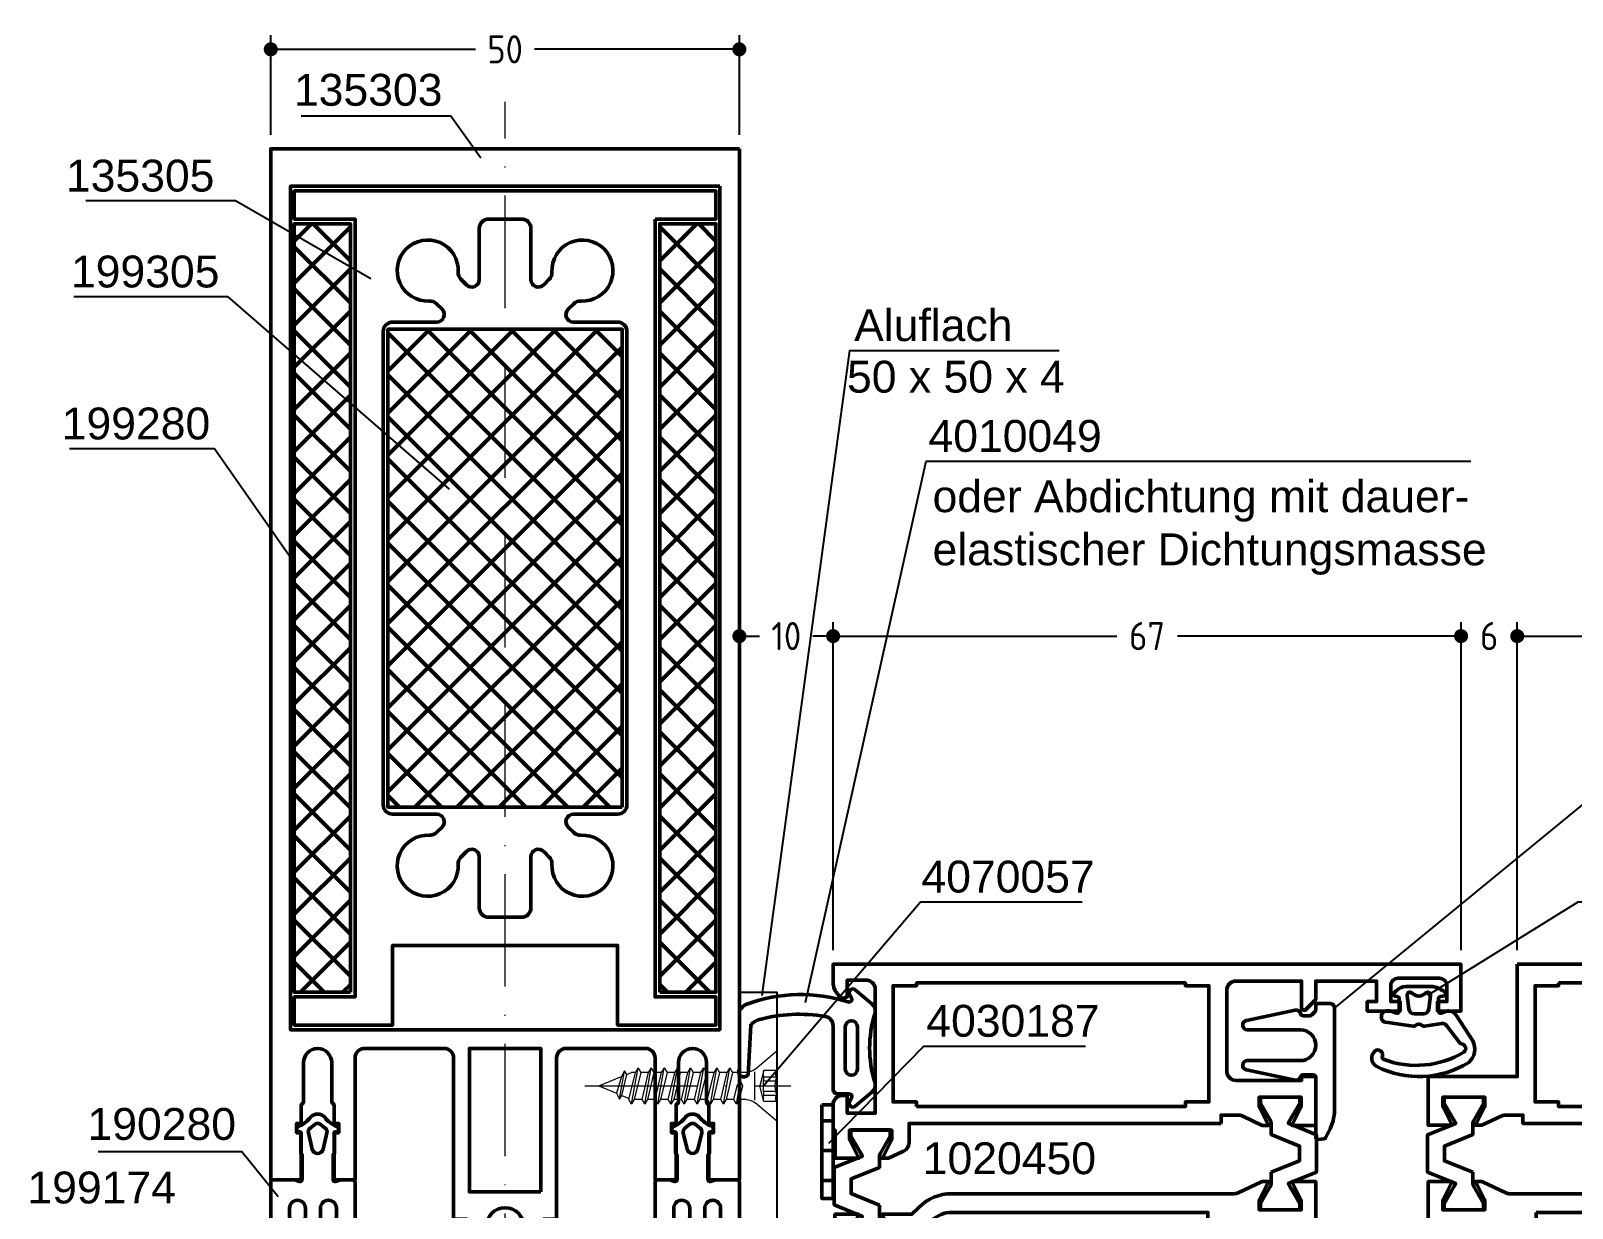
# Model space of a CAD drawing. Header units: millimetres. Extents: x -61 to 224, y -84 to 139.
# Drawn here: x -50.6 to 113.9, y 13 to 138.6 of the extents above; entities that cross this region are included whole.
import ezdxf
from ezdxf.enums import TextEntityAlignment as Align

# ---------------------------------------------------------------- set-up
doc = ezdxf.new("R2010")
doc.units = ezdxf.units.MM
for name, pattern in [('ACAD_ISO10W100', [18, 12, -3, 0, -3]), ('AUSGEZOGEN', [0]), ('HIDDEN2', [4.7625, 3.175, -1.5875])]:
    doc.linetypes.add(name, pattern=pattern)
doc.layers.get('0').update_dxf_attribs({"linetype": 'CONTINUOUS'})
doc.layers.get('Defpoints').update_dxf_attribs({"linetype": 'CONTINUOUS'})
for name, color, linetype, lineweight in [('AM_5', 3, 'CONTINUOUS', 25), ('AM_C', 50, 'CONTINUOUS', 50), ('AM_S', 80, 'CONTINUOUS', 50), ('Cent3', 70, 'ACAD_ISO10W100', 18), ('CHide3', 70, 'HIDDEN2', 18), ('Cont2', 2, 'CONTINUOUS', 25), ('Cont3', 70, 'CONTINUOUS', 18)]:
    doc.layers.add(name, color=color, linetype=linetype, lineweight=lineweight)
doc.layers.add('WBC-GER-ENG', color=7, linetype='AUSGEZOGEN')
doc.styles.add('HBS_DIMTEXTSTYLE', font='isocp.shx')
doc.styles.add('SWISSL', font='swissl.ttf')
doc.dimstyles.new('Konstruktionsschnitt 1-1$0', dxfattribs={"dimtxt": 3, "dimasz": 1.5, "dimexe": 1.5, "dimexo": 1.5, "dimgap": 1.5, "dimtad": 0, "dimdsep": 46, "dimtxsty": 'HBS_DIMTEXTSTYLE', "dimblk": 'PUNKT', "dimcen": 0, "dimclrd": 3, "dimclre": 3, "dimclrt": 2, "dimadec": 1, "dimazin": 2, "dimtfac": 0.7, "dimtofl": 0, "dimtmove": 0, "dimatfit": 3, "dimfxl": 0, "dimtolj": 1, "dimtzin": 0, "dimarcsym": 0})

# ---------------------------------------------------------------- blocks, each defined once
blk = doc.blocks.new('WI190280')
for points in [[(-6.09, 0, -0.258199), (-7.78, 0.94, 0.752939), (-10, 0.3), (-10, -3.8, 0.414214), (-8, -5.8, -0.961648), (-7.96, -6.8, 0.233259), (-8.34, -7.02), (-8.6, -10.55, -1.005729), (-9, -10.55), (-9, -9.03, 1), (-10, -9.03), (-10, -10.25, 0.897967), (-7.03, -10.57, -0.35262), (-5.08, -9), (-0.3, -9, 0.414214), (0, -8.7), (0, -7.43), (-0.19, -6.92, -0.520293), (0, -6.65), (2.66, -6.65), (2.8, -6.8), (4.8, -6.8, -0.596289), (5.09, -6.85), (5.09, -6.95, 0.847054), (5.67, -7.05, -0.130361), (6.67, -5.75, 0.439074), (6.7, -4.28, -0.133324), (5.68, -2.95, 0.847054), (5.1, -3.05), (5.1, -3.15, -0.577816), (4.8, -3.2), (2.8, -3.2), (2.65, -3.35), (0, -3.35, -0.52048), (-0.19, -3.08), (0, -2.56), (0, -0.3, 0.414214), (-0.3, 0), (-6.09, 0)], [(-7, -1.59, 0.322155), (-7.34, -1.12, -0.284723), (-8.6, 0.4, 1), (-9.2, 0.4), (-9.2, -3.37, 0.227309), (-8.11, -4.34, 0.537319), (-7, -3.6), (-7, -1.59)], [(-3.05, -2), (-3.95, -2, 1), (-3.95, -3.7), (-3.05, -3.7, 1), (-3.05, -2)], [(3.27, -5.58), (5, -5.99, 0.29188), (5.51, -5.81), (5.9, -5.31, 0.344328), (5.9, -4.69), (5.51, -4.19, 0.29188), (5, -4.01), (3.27, -4.42, 0.794214), (3.27, -5.58)], [(-3.05, -5.3, -1), (-3.05, -7), (-3.95, -7, -1), (-3.95, -5.3), (-3.05, -5.3)]]:
    blk.add_lwpolyline(points, format="xyb", close=True)
blk = doc.blocks.new('PUNKT')
at = {"color": 0, "linetype": 'Continuous'}
blk.add_line((-0.5, 0), (-1, 0), dxfattribs=at)
at = {"color": 0, "linetype": 'Continuous', "const_width": 0.5}
blk.add_lwpolyline([(-0.25, 0, 1), (0.25, 0, 1)], format="xyb", close=True, dxfattribs=at)
blk = doc.blocks.new('*D25')
at = {"layer": 'AM_5', "color": 3, "lineweight": -2, "transparency": 16777216}
for p, q in [((25, 40.5), (25, 75.5)), ((35, 40.5), (35, 75.5)), ((26.5, 74), (27.15, 74)), ((33.5, 74), (32.85, 74))]:
    blk.add_line(p, q, dxfattribs=at)
at = {"layer": 'Defpoints', "color": 0, "transparency": 16777216}
for p in [(25, 74), (25, 39), (35, 39)]:
    blk.add_point(p, dxfattribs=at)
at = {"layer": 'AM_5', "color": 3, "lineweight": -2, "transparency": 16777216, "xscale": 1.5, "yscale": 1.5, "zscale": 1.5, "rotation": 180}
blk.add_blockref('PUNKT', (25, 74), dxfattribs=at)
at = {"layer": 'AM_5', "color": 3, "lineweight": -2, "transparency": 16777216, "xscale": 1.5, "yscale": 1.5, "zscale": 1.5}
blk.add_blockref('PUNKT', (35, 74), dxfattribs=at)
at = {"layer": 'AM_5', "color": 2, "transparency": 16777216, "insert": (30, 74), "char_height": 3, "attachment_point": 5, "style": 'HBS_DIMTEXTSTYLE'}
blk.add_mtext('\\A1;10', dxfattribs=at)
blk = doc.blocks.new('*D30')
at = {"layer": 'AM_5', "color": 3, "lineweight": -2, "transparency": 16777216}
for p, q in [((35, 40.5), (35, 75.5)), ((102, 40.5), (102, 75.5)), ((36.5, 74), (65.26, 74)), ((100.5, 74), (71.74, 74))]:
    blk.add_line(p, q, dxfattribs=at)
at = {"layer": 'Defpoints', "color": 0, "transparency": 16777216}
for p in [(102, 74), (35, 39), (102, 39)]:
    blk.add_point(p, dxfattribs=at)
at = {"layer": 'AM_5', "color": 3, "lineweight": -2, "transparency": 16777216, "xscale": 1.5, "yscale": 1.5, "zscale": 1.5, "rotation": 180}
blk.add_blockref('PUNKT', (35, 74), dxfattribs=at)
at = {"layer": 'AM_5', "color": 3, "lineweight": -2, "transparency": 16777216, "xscale": 1.5, "yscale": 1.5, "zscale": 1.5}
blk.add_blockref('PUNKT', (102, 74), dxfattribs=at)
at = {"layer": 'AM_5', "color": 2, "transparency": 16777216, "insert": (68.5, 74), "char_height": 3, "attachment_point": 5, "style": 'HBS_DIMTEXTSTYLE'}
blk.add_mtext('\\A1;67', dxfattribs=at)
blk = doc.blocks.new('*D31')
at = {"layer": 'AM_5', "color": 3, "lineweight": -2, "transparency": 16777216}
for p, q in [((108, 40.5), (108, 75.5)), ((156, 40.5), (156, 75.5)), ((109.5, 74), (128.7, 74)), ((154.5, 74), (135.3, 74))]:
    blk.add_line(p, q, dxfattribs=at)
at = {"layer": 'Defpoints', "color": 0, "transparency": 16777216}
for p in [(156, 74), (108, 39), (156, 39)]:
    blk.add_point(p, dxfattribs=at)
at = {"layer": 'AM_5', "color": 3, "lineweight": -2, "transparency": 16777216, "xscale": 1.5, "yscale": 1.5, "zscale": 1.5, "rotation": 180}
blk.add_blockref('PUNKT', (108, 74), dxfattribs=at)
at = {"layer": 'AM_5', "color": 3, "lineweight": -2, "transparency": 16777216, "xscale": 1.5, "yscale": 1.5, "zscale": 1.5}
blk.add_blockref('PUNKT', (156, 74), dxfattribs=at)
at = {"layer": 'AM_5', "color": 2, "transparency": 16777216, "insert": (132, 74), "char_height": 3, "attachment_point": 5, "style": 'HBS_DIMTEXTSTYLE'}
blk.add_mtext('\\A1;48', dxfattribs=at)
blk = doc.blocks.new('*D32')
at = {"layer": 'AM_5', "color": 3, "lineweight": -2, "transparency": 16777216}
for p, q in [((102, 40.5), (102, 75.5)), ((108, 40.5), (108, 75.5)), ((100.5, 74), (99, 74)), ((109.5, 74), (111, 74))]:
    blk.add_line(p, q, dxfattribs=at)
at = {"layer": 'Defpoints', "color": 0, "transparency": 16777216}
for p in [(102, 74), (102, 39), (108, 39)]:
    blk.add_point(p, dxfattribs=at)
at = {"layer": 'AM_5', "color": 3, "lineweight": -2, "transparency": 16777216, "xscale": 1.5, "yscale": 1.5, "zscale": 1.5}
blk.add_blockref('PUNKT', (102, 74), dxfattribs=at)
at = {"layer": 'AM_5', "color": 3, "lineweight": -2, "transparency": 16777216, "xscale": 1.5, "yscale": 1.5, "zscale": 1.5, "rotation": 180}
blk.add_blockref('PUNKT', (108, 74), dxfattribs=at)
at = {"layer": 'AM_5', "color": 2, "transparency": 16777216, "insert": (105, 74), "char_height": 3, "attachment_point": 5, "style": 'HBS_DIMTEXTSTYLE'}
blk.add_mtext('\\A1;6', dxfattribs=at)
blk = doc.blocks.new('*D34')
at = {"layer": 'AM_5', "color": 3, "lineweight": -2, "transparency": 16777216}
for p, q in [((-25, 127.5), (-25, 138.11)), ((-23.5, 136.61), (-3.15, 136.61)), ((23.5, 136.61), (3.15, 136.61)), ((25, 127.5), (25, 138.11))]:
    blk.add_line(p, q, dxfattribs=at)
at = {"layer": 'Defpoints', "color": 0, "transparency": 16777216}
for p in [(-25, 136.61), (-25, 126), (25, 126)]:
    blk.add_point(p, dxfattribs=at)
at = {"layer": 'AM_5', "color": 3, "lineweight": -2, "transparency": 16777216, "xscale": 1.5, "yscale": 1.5, "zscale": 1.5, "rotation": 180}
blk.add_blockref('PUNKT', (-25, 136.61), dxfattribs=at)
at = {"layer": 'AM_5', "color": 3, "lineweight": -2, "transparency": 16777216, "xscale": 1.5, "yscale": 1.5, "zscale": 1.5}
blk.add_blockref('PUNKT', (25, 136.61), dxfattribs=at)
at = {"layer": 'AM_5', "color": 2, "transparency": 16777216, "insert": (0, 136.61), "char_height": 3, "attachment_point": 5, "style": 'HBS_DIMTEXTSTYLE'}
blk.add_mtext('\\A1;50', dxfattribs=at)
blk = doc.blocks.new('WI199280')
h = blk.add_hatch()
h.set_pattern_fill('ANSI37', color=256, scale=2, angle=90, style=0)
h.set_pattern_definition([(135, (-274.2552, 852.2282), (-2.245064, -2.245064), []), (225, (-274.2552, 852.2282), (2.245064, -2.245064), [])])
h.paths.add_polyline_path([(0, 41), (-6, 41), (-6, -41), (0, -41)])
blk.add_lwpolyline([(0, -41), (0, 41), (-6, 41), (-6, -41)], close=True)
blk = doc.blocks.new('WI135003')
blk.add_lwpolyline([(-25, 126), (25, 126), (25, 16), (21.75, 16), (21.75, 21), (22.25, 21), (22.25, 22), (21.75, 22), (21.75, 24), (21.5, 24.25), (21.5, 28.5, 1), (18.5, 28.5), (18.5, 24.25), (18.25, 24), (18.25, 22), (17.75, 22), (17.75, 21), (18.25, 21), (18.25, 16), (16, 16), (16, 29, 0.414214), (15, 30), (6.5, 30, 0.414214), (5.5, 29), (5.5, 11.8), (4.1, 11.8), (4.1, 9.28), (4.58, 8.8), (4.1, 8.32), (4.1, 7.88), (4.58, 7.4), (4.1, 6.92), (4.1, 6.48), (4.54, 6.05), (4.1, 5), (4.1, 0), (2, 0), (2, 11, 1), (-2, 11), (-2, 0), (-4.1, 0), (-4.1, 5), (-4.54, 6.05), (-4.1, 6.48), (-4.1, 6.92), (-4.58, 7.4), (-4.1, 7.88), (-4.1, 8.32), (-4.58, 8.8), (-4.1, 9.28), (-4.1, 11.8), (-5.5, 11.8), (-5.5, 29, 0.414214), (-6.5, 30), (-15, 30, 0.414214), (-16, 29), (-16, 16), (-18.25, 16), (-18.25, 21), (-17.75, 21), (-17.75, 22), (-18.25, 22), (-18.25, 24), (-18.5, 24.25), (-18.5, 28.5, 1), (-21.5, 28.5), (-21.5, 24.25), (-21.75, 24), (-21.75, 22), (-22.25, 22), (-22.25, 21), (-21.75, 21), (-21.75, 16), (-25, 16), (-25, 126)], format="xyb", close=True)
for points in [[(-22.9, 122), (22.9, 122), (22.9, 32), (-22.9, 32), (-22.9, 122)], [(-3.8, 14.7), (3.8, 14.7), (3.8, 30), (-3.8, 30), (-3.8, 14.7)]]:
    blk.add_lwpolyline(points, close=True)
blk = doc.blocks.new('WI135305')
blk.add_lwpolyline([(118.5, 16), (118.5, 22.5), (121.5, 22.5), (121.5, -22.5), (118.5, -22.5), (118.5, -16), (35.5, -16), (35.5, -22.5), (32.5, -22.5), (32.5, -12), (41, -12), (41, 12), (32.5, 12), (32.5, 22.5), (35.5, 22.5), (35.5, 16), (118.5, 16)], close=True)
blk.add_lwpolyline([(106.5, 13, -0.414214), (107.5, 12), (107.5, 7.3, 0.668179), (108.87, 6.73), (109.46, 7.33, 0.212044), (109.75, 8.09, -2.597465), (112.84, 5, 0.212044), (112.08, 4.71), (111.48, 4.12, 0.668179), (112.05, 2.75), (117.5, 2.75, -0.414214), (118.5, 1.75), (118.5, -1.75, -0.414214), (117.5, -2.75), (112.05, -2.75, 0.668179), (111.48, -4.12), (112.08, -4.71, 0.212044), (112.84, -5, -2.597465), (109.75, -8.09, 0.212044), (109.46, -7.33), (108.87, -6.73, 0.668179), (107.5, -7.3), (107.5, -12, -0.414214), (106.5, -13), (56, -13, -0.414214), (55, -12), (55, -7.3, 0.668179), (53.63, -6.73), (53.04, -7.33, 0.212044), (52.75, -8.09, -2.597465), (49.66, -5, 0.212044), (50.42, -4.71), (51.02, -4.12, 0.668179), (50.45, -2.75), (45, -2.75, -0.414214), (44, -1.75), (44, 1.75, -0.414214), (45, 2.75), (50.45, 2.75, 0.668179), (51.02, 4.12), (50.42, 4.71, 0.212044), (49.66, 5, -2.597465), (52.75, 8.09, 0.212044), (53.04, 7.33), (53.63, 6.73, 0.668179), (55, 7.3), (55, 12, -0.414214), (56, 13), (106.5, 13)], format="xyb", close=True)
blk = doc.blocks.new('WI199305')
h = blk.add_hatch()
h.set_pattern_fill('ANSI37', color=256, style=0)
h.set_pattern_definition([(45, (640.616, -272.8546), (-2.245064, 2.245064), []), (135, (640.616, -272.8546), (-2.245064, -2.245064), [])])
h.paths.add_polyline_path([(12.5, 51), (-12.5, 51), (-12.5, 0), (12.5, 0)])
blk.add_lwpolyline([(12.5, 0), (12.5, 51), (-12.5, 51), (-12.5, 0)], close=True)
blk = doc.blocks.new('WI1021358')
for points in [[(17, 25.6), (16.1, 25.6), (16.1, 23.78, 0.109518), (16.19, 23.36), (17.2, 21.2), (17.2, 20.55), (15.2, 21.55), (14.2, 21.55), (14.2, 17.05), (15.2, 17.05), (17.2, 18.05), (17.2, 15.5), (12, 15.5), (12, 17), (12.4, 17), (12.4, 24, 0.414214), (11.4, 25), (2.8, 25, 0.414214), (1.8, 24), (1.8, 17), (4.8, 17), (4.94, 16.66), (3.78, 15.5), (1.8, 15.5), (1.8, 9), (4, 9), (4, 10), (5, 10), (5, 6.5), (4, 6.5), (4, 7.5), (2.3, 7.5, 0.414214), (1.5, 6.7), (1.5, 2.3, 0.414214), (2.3, 1.5), (4, 1.5), (4, 2.5), (5, 2.5), (5, 0), (0, 0), (0, 98), (5, 98), (5, 95.5), (4, 95.5), (4, 96.5), (2.3, 96.5, 0.414214), (1.5, 95.7), (1.5, 91.3, 0.414214), (2.3, 90.5), (4, 90.5), (4, 91.5), (5, 91.5), (5, 88), (4, 88), (4, 89), (2, 89), (2, 69.5, 0.414214), (3, 68.5), (15.9, 68.5), (15.9, 71.5), (14, 71.5), (14, 72, -0.414214), (15, 73), (17.7, 73), (17.7, 72.8), (20.7, 72.8), (20.7, 70.25), (18.7, 71.25), (17.7, 71.25), (17.7, 66.75), (18.7, 66.75), (20.7, 67.75), (20.7, 67.1), (19.97, 65.49, -0.294108), (19.06, 64.9), (17, 64.9), (17, 25.6)], [(21.69, 68.05), (20.57, 68.05, 0.131652), (20.17, 67.94), (18.36, 66.9), (17.7, 66.9), (17.7, 71.1), (18.36, 71.1), (19.7, 70.33), (20.19, 70.04), (20.49, 69.87), (21.7, 72.88), (25.7, 72.88), (26.91, 69.87), (29.04, 71.1), (29.7, 71.1), (29.7, 66.9), (29.04, 66.9), (27.23, 67.94, 0.131652), (26.83, 68.05), (25.71, 68.05), (24.49, 71.08), (22.91, 71.08), (21.69, 68.05)], [(52.5, 60.33, 0.198912), (51.04, 63.86), (50.3, 64.6), (50.3, 67.75), (48.3, 66.75), (47.3, 66.75), (47.3, 71.25), (48.3, 71.25), (50.3, 70.25), (50.3, 72.8), (43.8, 72.8), (43.8, 71.3), (45.5, 71.3), (45.5, 68.5), (31.5, 68.5), (31.5, 71.3), (33.2, 71.3), (33.2, 72.8), (26.7, 72.8), (26.7, 70.25), (28.7, 71.25), (29.7, 71.25), (29.7, 66.75), (28.7, 66.75), (26.7, 67.75), (26.7, 64.6), (25.96, 63.86, 0.198912), (24.5, 60.33), (24.5, 24.21, -0.109518), (24.41, 23.79), (23.2, 21.2), (23.2, 20.55), (25.2, 21.55), (26.2, 21.55), (26.2, 17.05), (25.2, 17.05), (23.2, 18.05), (23.2, 15.5), (31.5, 15.5), (31.5, 19.3), (29, 19.3), (29, 25), (48, 25), (48, 19.3), (45.5, 19.3), (45.5, 15.5), (53.8, 15.5), (53.8, 18.05), (51.8, 17.05), (50.8, 17.05), (50.8, 21.55), (51.8, 21.55), (53.8, 20.55), (53.8, 21.2), (52.59, 23.79, -0.109518), (52.5, 24.21), (52.5, 60.33)], [(51.29, 68.05), (50.17, 68.05, 0.131652), (49.77, 67.94), (47.96, 66.9), (47.3, 66.9), (47.3, 71.1), (47.96, 71.1), (49.3, 70.33), (49.79, 70.04), (50.09, 69.87), (51.3, 72.87), (55.3, 72.87), (56.51, 69.87), (58.64, 71.1), (59.3, 71.1), (59.3, 66.9), (58.64, 66.9), (56.83, 67.94, 0.131652), (56.43, 68.05), (55.31, 68.05), (54.09, 71.07), (52.51, 71.07), (51.29, 68.05)], [(77, 25), (65, 25), (65, 15.5), (59.8, 15.5), (59.8, 18.05), (61.8, 17.05), (62.8, 17.05), (62.8, 21.55), (61.8, 21.55), (59.8, 20.55), (59.8, 21.2), (60.81, 23.36, 0.109518), (60.9, 23.78), (60.9, 25.6), (60, 25.6), (60, 64.9), (57.94, 64.9, -0.294108), (57.03, 65.49), (56.3, 67.1), (56.3, 67.75), (58.3, 66.75), (59.3, 66.75), (59.3, 71.25), (58.3, 71.25), (56.3, 70.25), (56.3, 72.8), (59.3, 72.8), (59.3, 73), (62, 73, -0.414214), (63, 72), (63, 71.5), (61.1, 71.5), (61.1, 68.5), (74.3, 68.5, 0.414214), (75.3, 69.5), (75.3, 71.5), (73.5, 71.5), (73.29, 72.01), (73.69, 72.41, -0.198912), (75.1, 73), (77, 73), (77, 25)], [(50.5, 27), (26.5, 27), (26.5, 60.33, -0.198912), (27.38, 62.45), (29.14, 64.21, -0.154989), (29.67, 64.49, 0.248244), (31.52, 65.91, -0.293963), (32.43, 66.5), (44.56, 66.5, -0.293963), (45.47, 65.91, 0.248244), (47.33, 64.49, -0.154989), (47.86, 64.21), (49.62, 62.45, -0.198912), (50.5, 60.33), (50.5, 27)], [(18.19, 20.25), (17.07, 20.25, -0.131652), (16.67, 20.36), (14.86, 21.4), (14.2, 21.4), (14.2, 17.2), (14.86, 17.2), (16.2, 17.97), (16.69, 18.26), (16.99, 18.43), (18.2, 15.43), (22.2, 15.43), (23.41, 18.43), (25.54, 17.2), (26.2, 17.2), (26.2, 21.4), (25.54, 21.4), (23.73, 20.36, -0.131652), (23.33, 20.25), (22.21, 20.25), (20.99, 17.23), (19.41, 17.23), (18.19, 20.25)], [(54.79, 20.25), (53.67, 20.25, -0.131652), (53.27, 20.36), (51.46, 21.4), (50.8, 21.4), (50.8, 17.2), (51.46, 17.2), (52.8, 17.97), (53.29, 18.25), (53.59, 18.43), (54.8, 15.42), (58.8, 15.42), (60.01, 18.43), (62.14, 17.2), (62.8, 17.2), (62.8, 21.4), (62.14, 21.4), (60.33, 20.36, -0.131652), (59.93, 20.25), (58.81, 20.25), (57.59, 17.22), (56.01, 17.22), (54.79, 20.25)]]:
    blk.add_lwpolyline(points, format="xyb", close=True)
for points in [[(15.2, 64.1), (14.7, 64.1), (14.7, 66.6), (2.3, 66.6), (2.3, 64.1), (2, 64.1), (2, 29.4), (2.3, 29.4), (2.3, 26.9), (14.7, 26.9), (14.7, 29.4), (15.2, 29.4), (15.2, 64.1)], [(75, 29.4), (74.7, 29.4), (74.7, 26.9), (62.3, 26.9), (62.3, 29.4), (61.8, 29.4), (61.8, 64.1), (62.3, 64.1), (62.3, 66.6), (74.7, 66.6), (74.7, 64.1), (75, 64.1), (75, 29.4)]]:
    blk.add_lwpolyline(points, close=True)
blk = doc.blocks.new('WI1020450')
for points in [[(25.38, 75.28), (25.38, 72.73), (23.38, 73.73), (22.38, 73.73), (22.38, 69.23), (23.38, 69.23), (25.38, 70.23), (25.38, 69.58), (24.65, 67.96, -0.294108), (23.74, 67.38), (21.68, 67.38), (21.68, 34.08), (20.78, 34.08), (20.78, 32.26, 0.109518), (20.88, 31.83), (21.88, 29.68), (21.88, 29.03), (19.88, 30.03), (18.88, 30.03), (18.88, 25.53), (19.88, 25.53), (21.88, 26.53), (21.88, 23.98), (16.68, 23.98), (16.68, 25.16, 0.151177), (14.94, 30.81), (15.18, 31.28), (16.68, 31.28), (16.68, 33.48), (4.68, 33.48), (4.68, 100.48), (9.68, 100.48), (9.68, 97.98), (8.68, 97.98), (8.68, 98.98), (6.98, 98.98, 0.414214), (6.18, 98.18), (6.18, 93.78, 0.414214), (6.98, 92.98), (8.68, 92.98), (8.68, 93.98), (9.68, 93.98), (9.68, 90.48), (8.68, 90.48), (8.68, 91.48), (6.68, 91.48), (6.68, 71.98, 0.414214), (7.68, 70.98), (20.58, 70.98), (20.58, 73.98), (18.68, 73.98), (18.68, 74.48, -0.414214), (19.68, 75.48), (22.38, 75.48), (22.38, 75.28), (25.38, 75.28)], [(26.38, 70.53), (25.25, 70.53, 0.131652), (24.85, 70.42), (23.05, 69.38), (22.38, 69.38), (22.38, 73.58), (23.05, 73.58), (24.38, 72.8), (24.87, 72.52), (25.17, 72.35), (26.38, 75.35), (30.38, 75.35), (31.6, 72.35), (33.72, 73.58), (34.38, 73.58), (34.38, 69.38), (33.72, 69.38), (31.92, 70.42, 0.131652), (31.52, 70.53), (30.39, 70.53), (29.17, 73.55), (27.6, 73.55)], [(29.18, 62.81, -0.198912), (30.65, 66.34), (31.38, 67.08), (31.38, 70.23), (33.38, 69.23), (34.38, 69.23), (34.38, 73.73), (33.38, 73.73), (31.38, 72.73), (31.38, 75.28), (37.88, 75.28), (37.88, 73.78), (36.18, 73.78), (36.18, 70.98), (50.18, 70.98), (50.18, 73.78), (48.48, 73.78), (48.48, 75.28), (54.99, 75.28), (54.99, 72.73), (52.99, 73.73), (51.99, 73.73), (51.99, 69.23), (52.99, 69.23), (54.99, 70.23), (54.99, 67.08), (55.72, 66.34, -0.198912), (57.19, 62.81), (57.19, 32.69, 0.109518), (57.28, 32.26), (58.49, 29.68), (58.48, 29.03), (56.48, 30.03), (55.48, 30.03), (55.48, 25.53), (56.48, 25.53), (58.48, 26.53), (58.48, 23.98), (50.18, 23.98), (50.18, 27.78), (52.68, 27.78), (52.68, 33.48), (33.68, 33.48), (33.68, 27.78), (36.18, 27.78), (36.18, 23.98), (27.88, 23.98), (27.88, 26.53), (29.88, 25.53), (30.88, 25.53), (30.88, 30.03), (29.88, 30.03), (27.88, 29.03), (27.88, 29.68), (29.09, 32.26, 0.109518), (29.18, 32.69)], [(55.98, 70.53), (54.85, 70.53, 0.131652), (54.45, 70.42), (52.65, 69.38), (51.99, 69.38), (51.99, 73.58), (52.65, 73.58), (53.99, 72.8), (54.47, 72.52), (54.77, 72.35), (55.99, 75.35), (59.99, 75.35), (61.2, 72.35), (63.33, 73.58), (63.99, 73.58), (63.99, 69.38), (63.33, 69.38), (61.52, 70.42, 0.131652), (61.12, 70.53), (59.99, 70.53), (58.77, 73.55), (57.2, 73.55)], [(64.68, 34.08), (65.58, 34.08), (65.58, 32.26, -0.109518), (65.49, 31.83), (64.48, 29.68), (64.48, 29.03), (66.48, 30.03), (67.48, 30.03), (67.48, 25.53), (66.48, 25.53), (64.48, 26.53), (64.48, 23.98), (69.68, 23.98), (69.68, 25.48), (69.28, 25.48), (69.28, 32.48, -0.414214), (70.28, 33.48), (78.88, 33.48, -0.414214), (79.88, 32.48), (79.88, 25.48), (76.88, 25.48), (76.74, 25.14), (77.9, 23.98), (79.88, 23.98), (79.88, 17.48), (77.68, 17.48), (77.68, 18.48), (76.68, 18.48), (76.68, 14.98), (77.68, 14.98), (77.68, 15.98), (79.38, 15.98, -0.414214), (80.18, 15.18), (80.18, 10.78, -0.414214), (79.38, 9.98), (77.68, 9.98), (77.68, 10.98), (76.68, 10.98), (76.68, 8.48), (81.68, 8.48), (81.68, 75.47), (79.79, 75.47, 0.198912), (78.37, 74.89), (77.97, 74.49), (78.18, 73.97), (79.98, 73.97), (79.98, 71.97, -0.414214), (78.98, 70.97), (65.78, 70.97), (65.78, 73.97), (67.68, 73.97), (67.68, 74.47, 0.414214), (66.68, 75.47), (63.98, 75.47), (63.98, 75.27), (60.98, 75.27), (60.98, 72.72), (62.98, 73.72), (63.98, 73.72), (63.98, 69.22), (62.98, 69.22), (60.98, 70.22), (60.98, 69.57), (61.72, 67.96, 0.294108), (62.63, 67.37), (64.68, 67.37)], [(31.18, 62.81, -0.198912), (32.06, 64.93), (33.82, 66.68, -0.154989), (34.36, 66.96, 0.248244), (36.21, 68.39, -0.293963), (37.12, 68.98), (49.25, 68.98, -0.293963), (50.16, 68.39, 0.248244), (52.01, 66.96, -0.154989), (52.55, 66.68), (54.31, 64.93, -0.198912), (55.19, 62.81), (55.19, 35.48), (31.18, 35.48)], [(22.88, 28.73), (21.75, 28.73, -0.131652), (21.35, 28.83), (19.55, 29.88), (18.88, 29.88), (18.88, 25.68), (19.55, 25.68), (20.88, 26.45), (21.37, 26.73), (21.67, 26.9), (22.88, 23.9), (26.88, 23.9), (28.1, 26.9), (30.22, 25.68), (30.88, 25.68), (30.88, 29.88), (30.22, 29.88), (28.42, 28.83, -0.131652), (28.02, 28.73), (26.89, 28.73), (25.67, 25.7), (24.1, 25.7)], [(59.48, 28.73), (58.35, 28.73, -0.131652), (57.95, 28.83), (56.15, 29.88), (55.48, 29.88), (55.48, 25.68), (56.15, 25.68), (57.48, 26.45), (57.97, 26.73), (58.27, 26.91), (59.48, 23.9), (63.48, 23.9), (64.7, 26.91), (66.82, 25.68), (67.48, 25.68), (67.48, 29.88), (66.82, 29.88), (65.02, 28.83, -0.131652), (64.62, 28.73), (63.49, 28.73), (62.27, 25.7), (60.7, 25.7)]]:
    blk.add_lwpolyline(points, format="xyb", close=True)
for points in [[(19.38, 69.08), (6.98, 69.08), (6.98, 66.58), (6.68, 66.58), (6.68, 37.88), (6.98, 37.88), (6.98, 35.38), (19.38, 35.38), (19.38, 37.88), (19.88, 37.88), (19.88, 66.58), (19.38, 66.58), (19.38, 69.08)], [(66.48, 66.57), (66.98, 66.57), (66.98, 69.07), (79.38, 69.07), (79.38, 66.57), (79.68, 66.57), (79.68, 37.88), (79.38, 37.88), (79.38, 35.38), (66.98, 35.38), (66.98, 37.88), (66.48, 37.88)]]:
    blk.add_lwpolyline(points, close=True)
blk = doc.blocks.new('WI4010049')
for points in [[(-13.35, 0, -0.414214), (-13.85, 0.5), (-13.85, 1.7, 0.580323), (-14.3, 1.96), (-14.65, 1.76, -0.842901), (-15.16, 2.36), (-13.66, 4.14, -0.302435), (-12.59, 4.45, 0.152206), (-5.31, 4.45, -0.302435), (-4.24, 4.14), (-2.74, 2.36, -0.842901), (-3.25, 1.76), (-3.6, 1.96, 0.687297), (-4.04, 1.61, -0.166787), (-4.28, -9.22, -0.176202), (-4.94, -10), (-11.21, -10, -0.945698), (-11.81, -9.08), (-6.51, -8.79, 0.168531), (-5.95, -7.98, 0.111003), (-5.59, -0.83, 0.36578), (-6.57, 0), (-13.35, 0)], [(-11.2, 1.3, -1), (-11.2, 2.6), (-6.7, 2.6, -1), (-6.7, 1.3), (-11.2, 1.3)]]:
    blk.add_lwpolyline(points, format="xyb", close=True)
blk = doc.blocks.new('WI4010337')
for points in [[(3, -2.6, -0.059278), (2.91, -2.59, -0.117049), (1.67, -1.96, -0.635393), (1.77, -1.61), (2.23, -1.53, 0.36397), (2.4, -1.33), (2.4, 0.04, 0.520567), (2.13, 0.23), (1.55, 0.02, -0.087489), (1.45, 0), (1.34, 0, -0.254502), (0.5, 0.46), (-1.26, 3.19, -0.346313), (-0.82, 5.48, -0.262362), (8.99, 5.92, -0.532594), (9.19, 4.28, -0.763093), (8.39, 4.81, 0.405422), (8.21, 5.19, 0.226764), (-0.3, 4.4, 0.686875), (-0.04, 3.5, -0.213671), (0.17, 3.38), (1.56, 1.54, 0.272627), (2.03, 1.35), (3.91, 1.62, -0.228564), (4.16, 1.54, 0.398435), (4.84, 1.54, -0.228564), (5.09, 1.62), (8.07, 1.2, -0.373635), (8.5, 0.7), (8.5, 0.5, -0.414214), (8, 0), (7.55, 0, -0.087489), (7.45, 0.02), (6.87, 0.23, 0.520567), (6.6, 0.04), (6.6, -1.33, 0.36397), (6.77, -1.53), (7.03, -1.58, -0.594937), (7.15, -1.91), (6.95, -2.12, -0.208), (5.85, -2.6)], [(4.98, 0.3, -0.378866), (5.57, -0.23), (5.75, -1.66, -0.717695), (5.24, -1.91, 0.421053), (3.76, -1.91, -0.717695), (3.25, -1.66), (3.43, -0.23, -0.378866), (4.02, 0.3)]]:
    blk.add_lwpolyline(points, format="xyb", close=True)
blk = doc.blocks.new('WI4030183')
blk.add_lwpolyline([(7.3, 2, -0.414214), (7.8, 1.5), (7.8, 0.2, -0.414214), (7.6, 0), (7.08, 0, 0.198912), (6.94, -0.06), (6.59, -0.41, 0.198912), (6.5, -0.62), (6.5, -1.33, 0.341999), (6.73, -1.62, -0.401322), (7.09, -2.2), (5.99, -7.4, -0.900845), (5, -7.3), (5, -1.65, 1), (1.7, -1.65), (1.7, -7.3, -0.900845), (0.71, -7.4), (-0.39, -2.2, -0.401322), (-0.03, -1.62, 0.341999), (0.2, -1.33), (0.2, -0.3, 0.445229), (-0.13, 0), (-6.51, 0, -0.445229), (-6.71, 0.22), (-6.64, 0.89, -0.249328), (-6.54, 1.05), (-5.85, 1.41, -0.120826), (-3.54, 2), (7.3, 2)], format="xyb", close=True)
blk = doc.blocks.new('WI4070057')
for p, q in [((3.75, 0), (-3.75, 0)), ((1.8, -2.32), (3.75, 0)), ((-3.75, 0), (-1.8, -2.32)), ((-1.5, -2.34), (1.5, -2.34)), ((-1.45, -3.29), (-1.45, -4.01)), ((1.45, -3.29), (1.45, -4.32)), ((-1.95, -4.3), (0.5, -3.87)), ((-1.45, -4.01), (-1.95, -4.3)), ((-1.95, -4.3), (-1.45, -4.59)), ((0, -3.67), (-1.45, -4.01)), ((-1.45, -4.59), (0, -4.24)), ((-1.45, -4.59), (-1.45, -5.41)), ((1.45, -4.72), (-1.45, -5.41)), ((0.5, -3.87), (0, -3.67)), ((0, -4.24), (0.5, -3.87)), ((1.45, -3.9), (1.45, -4.72)), ((1.95, -5.01), (1.45, -4.72)), ((-1.95, -5.7), (1.95, -5.01)), ((-1.45, -5.41), (-1.95, -5.7)), ((-1.95, -5.7), (-1.45, -5.99)), ((-1.95, -7.1), (1.95, -6.41)), ((-1.45, -5.99), (1.45, -5.3)), ((-1.45, -5.99), (-1.45, -6.81)), ((1.45, -6.12), (-1.45, -6.81)), ((1.45, -5.3), (1.95, -5.01)), ((1.45, -5.3), (1.45, -6.12)), ((1.95, -6.41), (1.45, -6.12)), ((1.45, -6.7), (1.95, -6.41)), ((-1.45, -6.81), (-1.95, -7.1)), ((-1.95, -7.1), (-1.45, -7.39)), ((-1.95, -8.5), (1.95, -7.81)), ((-1.45, -8.21), (-1.95, -8.5)), ((-1.45, -7.39), (1.45, -6.7)), ((-1.45, -7.39), (-1.45, -8.21)), ((1.45, -7.52), (-1.45, -8.21)), ((-1.45, -8.79), (1.45, -8.1)), ((1.45, -6.7), (1.45, -7.52)), ((1.95, -7.81), (1.45, -7.52)), ((1.45, -8.1), (1.95, -7.81)), ((1.45, -8.1), (1.45, -8.92)), ((-1.95, -8.5), (-1.45, -8.79)), ((-1.95, -9.9), (1.95, -9.21)), ((-1.45, -9.61), (-1.95, -9.9)), ((-1.45, -8.79), (-1.45, -9.61)), ((1.45, -8.92), (-1.45, -9.61)), ((-1.45, -10.19), (1.45, -9.5)), ((1.95, -9.21), (1.45, -8.92)), ((1.45, -9.5), (1.95, -9.21)), ((1.45, -9.5), (1.45, -10.32)), ((-1.95, -9.9), (-1.45, -10.19)), ((-1.95, -11.3), (1.95, -10.61)), ((-1.45, -11.01), (-1.95, -11.3)), ((-1.95, -11.3), (-1.45, -11.59)), ((-1.45, -10.19), (-1.45, -11.01)), ((1.45, -10.32), (-1.45, -11.01)), ((-1.45, -11.59), (1.45, -10.9)), ((1.95, -10.61), (1.45, -10.32)), ((1.45, -10.9), (1.95, -10.61)), ((1.45, -10.9), (1.45, -11.72)), ((-1.95, -12.7), (1.95, -12.01)), ((-1.45, -12.41), (-1.95, -12.7)), ((-1.95, -12.7), (-1.45, -12.99)), ((-1.45, -11.59), (-1.45, -12.41)), ((1.45, -11.72), (-1.45, -12.41)), ((-1.45, -12.99), (1.45, -12.3)), ((-1.45, -12.99), (-1.45, -13.81)), ((1.45, -13.12), (-1.45, -13.81)), ((1.95, -12.01), (1.45, -11.72)), ((1.45, -12.3), (1.95, -12.01)), ((1.45, -12.3), (1.45, -13.12)), ((1.95, -13.41), (1.45, -13.12)), ((-1.95, -14.1), (1.95, -13.41)), ((-1.45, -13.81), (-1.95, -14.1)), ((-1.95, -14.1), (-1.45, -14.39)), ((-1.45, -14.39), (1.45, -13.7)), ((-1.45, -14.39), (-1.45, -15.21)), ((1.45, -14.52), (-1.45, -15.21)), ((1.45, -13.7), (1.95, -13.41)), ((1.45, -13.7), (1.45, -14.52)), ((1.95, -14.81), (1.45, -14.52)), ((-1.95, -15.5), (1.95, -14.81)), ((-1.45, -15.21), (-1.95, -15.5)), ((-1.95, -15.5), (-1.45, -15.79)), ((-1.45, -15.79), (1.45, -15.1)), ((-1.41, -16.8), (1.63, -16.27)), ((-1.02, -16.54), (-1.34, -15.76)), ((-1.02, -16.54), (1.24, -16)), ((1.63, -16.27), (1.01, -16.57)), ((1.24, -16), (1.45, -15.5)), ((1.24, -16), (1.63, -16.27)), ((1.45, -15.1), (1.95, -14.81)), ((1.45, -15.1), (1.45, -15.5)), ((-1.41, -16.8), (-1.02, -16.54)), ((-0.78, -17.11), (-1.41, -16.8)), ((1.01, -16.57), (-0.78, -17.11)), ((0, -19), (-0.78, -17.11)), ((0, -19), (1.01, -16.57))]:
    blk.add_line(p, q)
for centre, start, end in [((-2.95, -3.29), 0, 40), ((2.95, -3.29), 140, 180)]:
    blk.add_arc(centre, 1.5, start, end)
at = {"layer": 'Cent3'}
blk.add_line((0, -20.5), (0, 1.5), dxfattribs=at)
at = {"layer": 'CHide3'}
for p, q in [((0.97, -1.38), (0.97, 0)), ((1.65, 0), (1.65, -1.38)), ((-1.65, 0), (-1.65, -1.38)), ((-1.65, -1.38), (0, -1.83)), ((-0.97, -1.38), (-0.97, 0)), ((-0.56, -1.38), (-0.56, -0.11)), ((1.65, -1.38), (0, -1.83)), ((0.56, -1.38), (0.56, -0.11))]:
    blk.add_line(p, q, dxfattribs=at)
for centre, radius, start, end in [((1.31, 0.39), 0.519, 229.2336, 310.7664), ((-1.31, 0.39), 0.519, 229.2336, 310.7664), ((-1.31, -0.23), 1.21, 253.6643, 286.3357), ((0, 2.77), 2.94, 250.6988, 289.3012), ((0, 8.7), 10.13, 264.4948, 275.5052), ((1.31, -0.23), 1.21, 253.6643, 286.3357)]:
    blk.add_arc(centre, radius, start, end, dxfattribs=at)
blk = doc.blocks.new('WI4030187')
h = blk.add_hatch()
h.set_pattern_fill('ANSI31', color=256, angle=45.0678, style=0)
h.set_pattern_definition([(90.068, (-19.0406, 31.9748), (-3.175, -0.00376), [])])
h.paths.add_polyline_path([(5, 0), (5, 1.2), (-5, 1.2), (-5, 0)])
blk.add_lwpolyline([(5, 1.2), (5, 0), (-5, 0), (-5, 1.2), (5, 1.2)], close=True)

msp = doc.modelspace()

# ---------------------------------------------------------------- linework, layer by layer
at = {"layer": 'AM_5'}
for points in [[(-2.593, 125.002), (-5.783, 129.46), (-21.764, 129.46)], [(-14.324, 112.122), (-28.767, 120.434), (-44.748, 120.434)], [(-5.944, 89.692), (-29.564, 110.202), (-46.027, 110.202)], [(27.436, 35.644), (36.8, 104.479), (59.128, 104.479)], [(-22.5, 81.804), (-30.99, 93.985), (-46.495, 93.985)], [(32.069, 34.919), (44.916, 92.661), (103.028, 92.661)], [(88.497, 34.3), (116.514, 57.263), (136.458, 57.263)], [(27.555, 25.992), (44.313, 45.635), (61.564, 45.635)], [(98.447, 35.7), (114.491, 45.638), (133.91, 45.638)], [(34.553, 19.901), (44.698, 30.252), (61.938, 30.252)], [(-24.214, 14.171), (-28.098, 18.964), (-43.432, 18.964)]]:
    msp.add_lwpolyline(points, dxfattribs=at)
at = {"layer": 'Cent3'}
msp.add_line((0, -72), (0, 131), dxfattribs=at)
at = {"layer": 'Cont2'}
msp.add_lwpolyline([(29, -14), (25, -14), (25, 36), (29, 36)], close=True, dxfattribs=at)

# ---------------------------------------------------------------- block references
at = {"layer": 'AM_C', "xscale": -1, "rotation": 270}
for name, p in [('WI4010049', (35, 39)), ('WI190280', (25, 16))]:
    msp.add_blockref(name, p, dxfattribs=at)
at = {"layer": 'AM_C'}
for name, p, rotation in [('WI4010337', (101.997, 34), 180), ('WI4030187', (35, 19), 89.93219032959614), ('WI190280', (-25, 16), 90)]:
    msp.add_blockref(name, p, dxfattribs=dict(at, rotation=rotation))
at = {"layer": 'AM_C', "yscale": -1, "rotation": 90}
msp.add_blockref('WI4030183', (86.497, 27), dxfattribs=at)
at = {"layer": 'AM_S', "xscale": -1}
for name, p in [('WI135003', (0, 0)), ('WI199280', (16.5, 77))]:
    msp.add_blockref(name, p, dxfattribs=at)
at = {"layer": 'AM_S', "xscale": -1, "rotation": 270}
for name, p in [('WI135305', (0, 0)), ('WI1021358', (83.002, -38))]:
    msp.add_blockref(name, p, dxfattribs=at)
at = {"layer": 'AM_S'}
for name, p in [('WI199280', (-16.5, 77)), ('WI199305', (0, 55.75))]:
    msp.add_blockref(name, p, dxfattribs=at)
at = {"layer": 'AM_S', "rotation": 90}
msp.add_blockref('WI1020450', (110.474, -42.685), dxfattribs=at)
at = {"layer": 'Cont3', "xscale": -1, "rotation": 270}
msp.add_blockref('WI4070057', (29, 26), dxfattribs=at)

# ---------------------------------------------------------------- texts
at = {"layer": 'AM_5', "color": 2, "style": 'SWISSL'}
for s, p in [('135303', (-6.683, 130.59)), ('135305', (-31.013, 121.434)), ('199280', (-31.46, 94.985)), ('190280', (-28.709, 20.246)), ('1020450', (63.055, 16.588)), ('199174', (-35.118, 13.467))]:
    msp.add_text(s, height=3.4, dxfattribs=at).set_placement(p, align=Align.RIGHT)
for s, p in [('199305', (-46.325, 111.202)), ('4010049', (45.175, 93.661)), ('4070057', (44.425, 46.635)), ('4030187', (44.945, 31.252))]:
    msp.add_text(s, height=3.4, dxfattribs=at).set_placement(p)
at = {"layer": 'WBC-GER-ENG', "style": 'SWISSL'}
for s, p in [('Aluflach', (37.242, 105.479)), ('oder Abdichtung mit dauer-', (45.609, 87.223)), ('elastischer Dichtungsmasse', (45.609, 81.557))]:
    msp.add_text(s, height=3.4, dxfattribs=at).set_placement(p)
msp.add_text('50 x 50 x 4', height=3.4, dxfattribs=at).set_placement((59.717, 99.979), align=Align.RIGHT)

# ---------------------------------------------------------------- dimensions: what is measured, and where the dimension line sits
at = {"layer": 'AM_5'}
for base, p1, p2, picture, middle in [((-25, 136.615), (25, 126), (-25, 126), '*D34', (0, 136.615)), ((25, 74), (35, 39), (25, 39), '*D25', (30, 74)), ((101.997, 74), (35, 39), (101.997, 39), '*D30', (68.499, 74)), ((101.9973, 74), (108.0018, 39), (101.9973, 39), '*D32', (104.9995, 74)), ((156.002, 74), (108.002, 39), (156.002, 39), '*D31', (132.002, 74))]:
    dim = msp.add_linear_dim(base=base, p1=p1, p2=p2, dimstyle='Konstruktionsschnitt 1-1$0', dxfattribs=at)
    dim.commit()
    dim.dimension.update_dxf_attribs({"geometry": picture, "text_midpoint": middle, "dimtype": 160})

doc.saveas('drawing.dxf')
